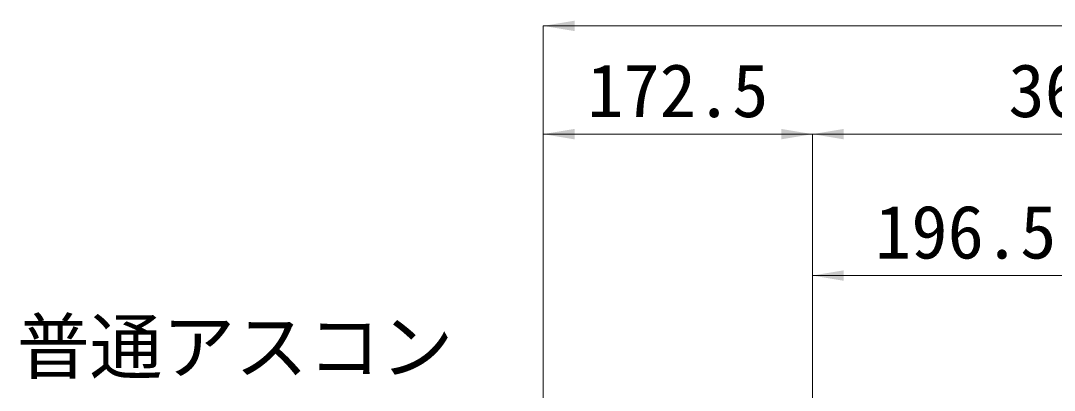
# Model space of a CAD drawing. Units: millimetres at full size. Extents: x 0 to 26200, y 7460 to 13400.
# Drawn here: x 21307 to 21970, y 11764 to 12001 of the extents above; entities that cross this region are included whole.
import ezdxf
from ezdxf.enums import TextEntityAlignment as Align

# ---------------------------------------------------------------- set-up
doc = ezdxf.new("R2010")
doc.units = ezdxf.units.MM
doc.header["$LTSCALE"] = 25
doc.layers.add('寸法線', color=7, linetype='Continuous', lineweight=9)
doc.layers.add('引出線', color=4, linetype='Continuous', lineweight=9)
doc.styles.add('ＭＳ ゴシック', font='')
doc.styles.get('ＭＳ ゴシック').set_extended_font_data('MS Gothic')

# ---------------------------------------------------------------- blocks, each defined once
blk = doc.blocks.new('filled_arrow')
at = {"color": 0, "linetype": 'Continuous', "lineweight": -2}
blk.add_solid([(7.5, 1.25), (0, 0), (7.5, -1.25)], dxfattribs=at)

msp = doc.modelspace()

# ---------------------------------------------------------------- linework, layer by layer
at = {"layer": '寸法線'}
for p, q in [((21642.44, 11997.39), (22182.44, 11997.39)), ((21642.44, 11551.28), (21642.44, 11997.39)), ((21642.44, 11928.01), (21814.94, 11928.01)), ((21642.44, 11551.28), (21642.44, 11928.01)), ((21814.94, 11548.28), (21814.94, 11928.01)), ((21814.94, 11928.01), (22182.44, 11928.01)), ((21814.94, 11548.28), (21814.94, 11928.01)), ((21814.94, 11837.39), (22011.44, 11837.39)), ((21814.94, 11548.28), (21814.94, 11837.39))]:
    msp.add_line(p, q, dxfattribs=at)

# ---------------------------------------------------------------- block references
at = {"layer": '寸法線', "xscale": 2.67, "yscale": 2.67}
for p in [(21642.44, 11997.39), (21642.44, 11928.01), (21814.94, 11928.01), (21814.94, 11837.39)]:
    msp.add_blockref('filled_arrow', p, dxfattribs=at)
at = {"layer": '寸法線', "xscale": 2.67, "yscale": 2.67, "rotation": 180}
msp.add_blockref('filled_arrow', (21814.94, 11928.01), dxfattribs=at)

# ---------------------------------------------------------------- texts
at = {"layer": '寸法線', "style": 'ＭＳ ゴシック'}
for s, p in [('172.5', (21728.69, 11956.01)), ('367.5', (21998.69, 11956.01)), ('196.5', (21913.19, 11865.39))]:
    msp.add_text(s, height=34.18, dxfattribs=at).set_placement(p, align=Align.MIDDLE_CENTER)
at = {"layer": '引出線', "style": 'ＭＳ ゴシック'}
msp.add_text('普通アスコン', height=34.18, dxfattribs=at).set_placement((21584.8, 11808.92), align=Align.TOP_RIGHT)

doc.saveas('drawing.dxf')
